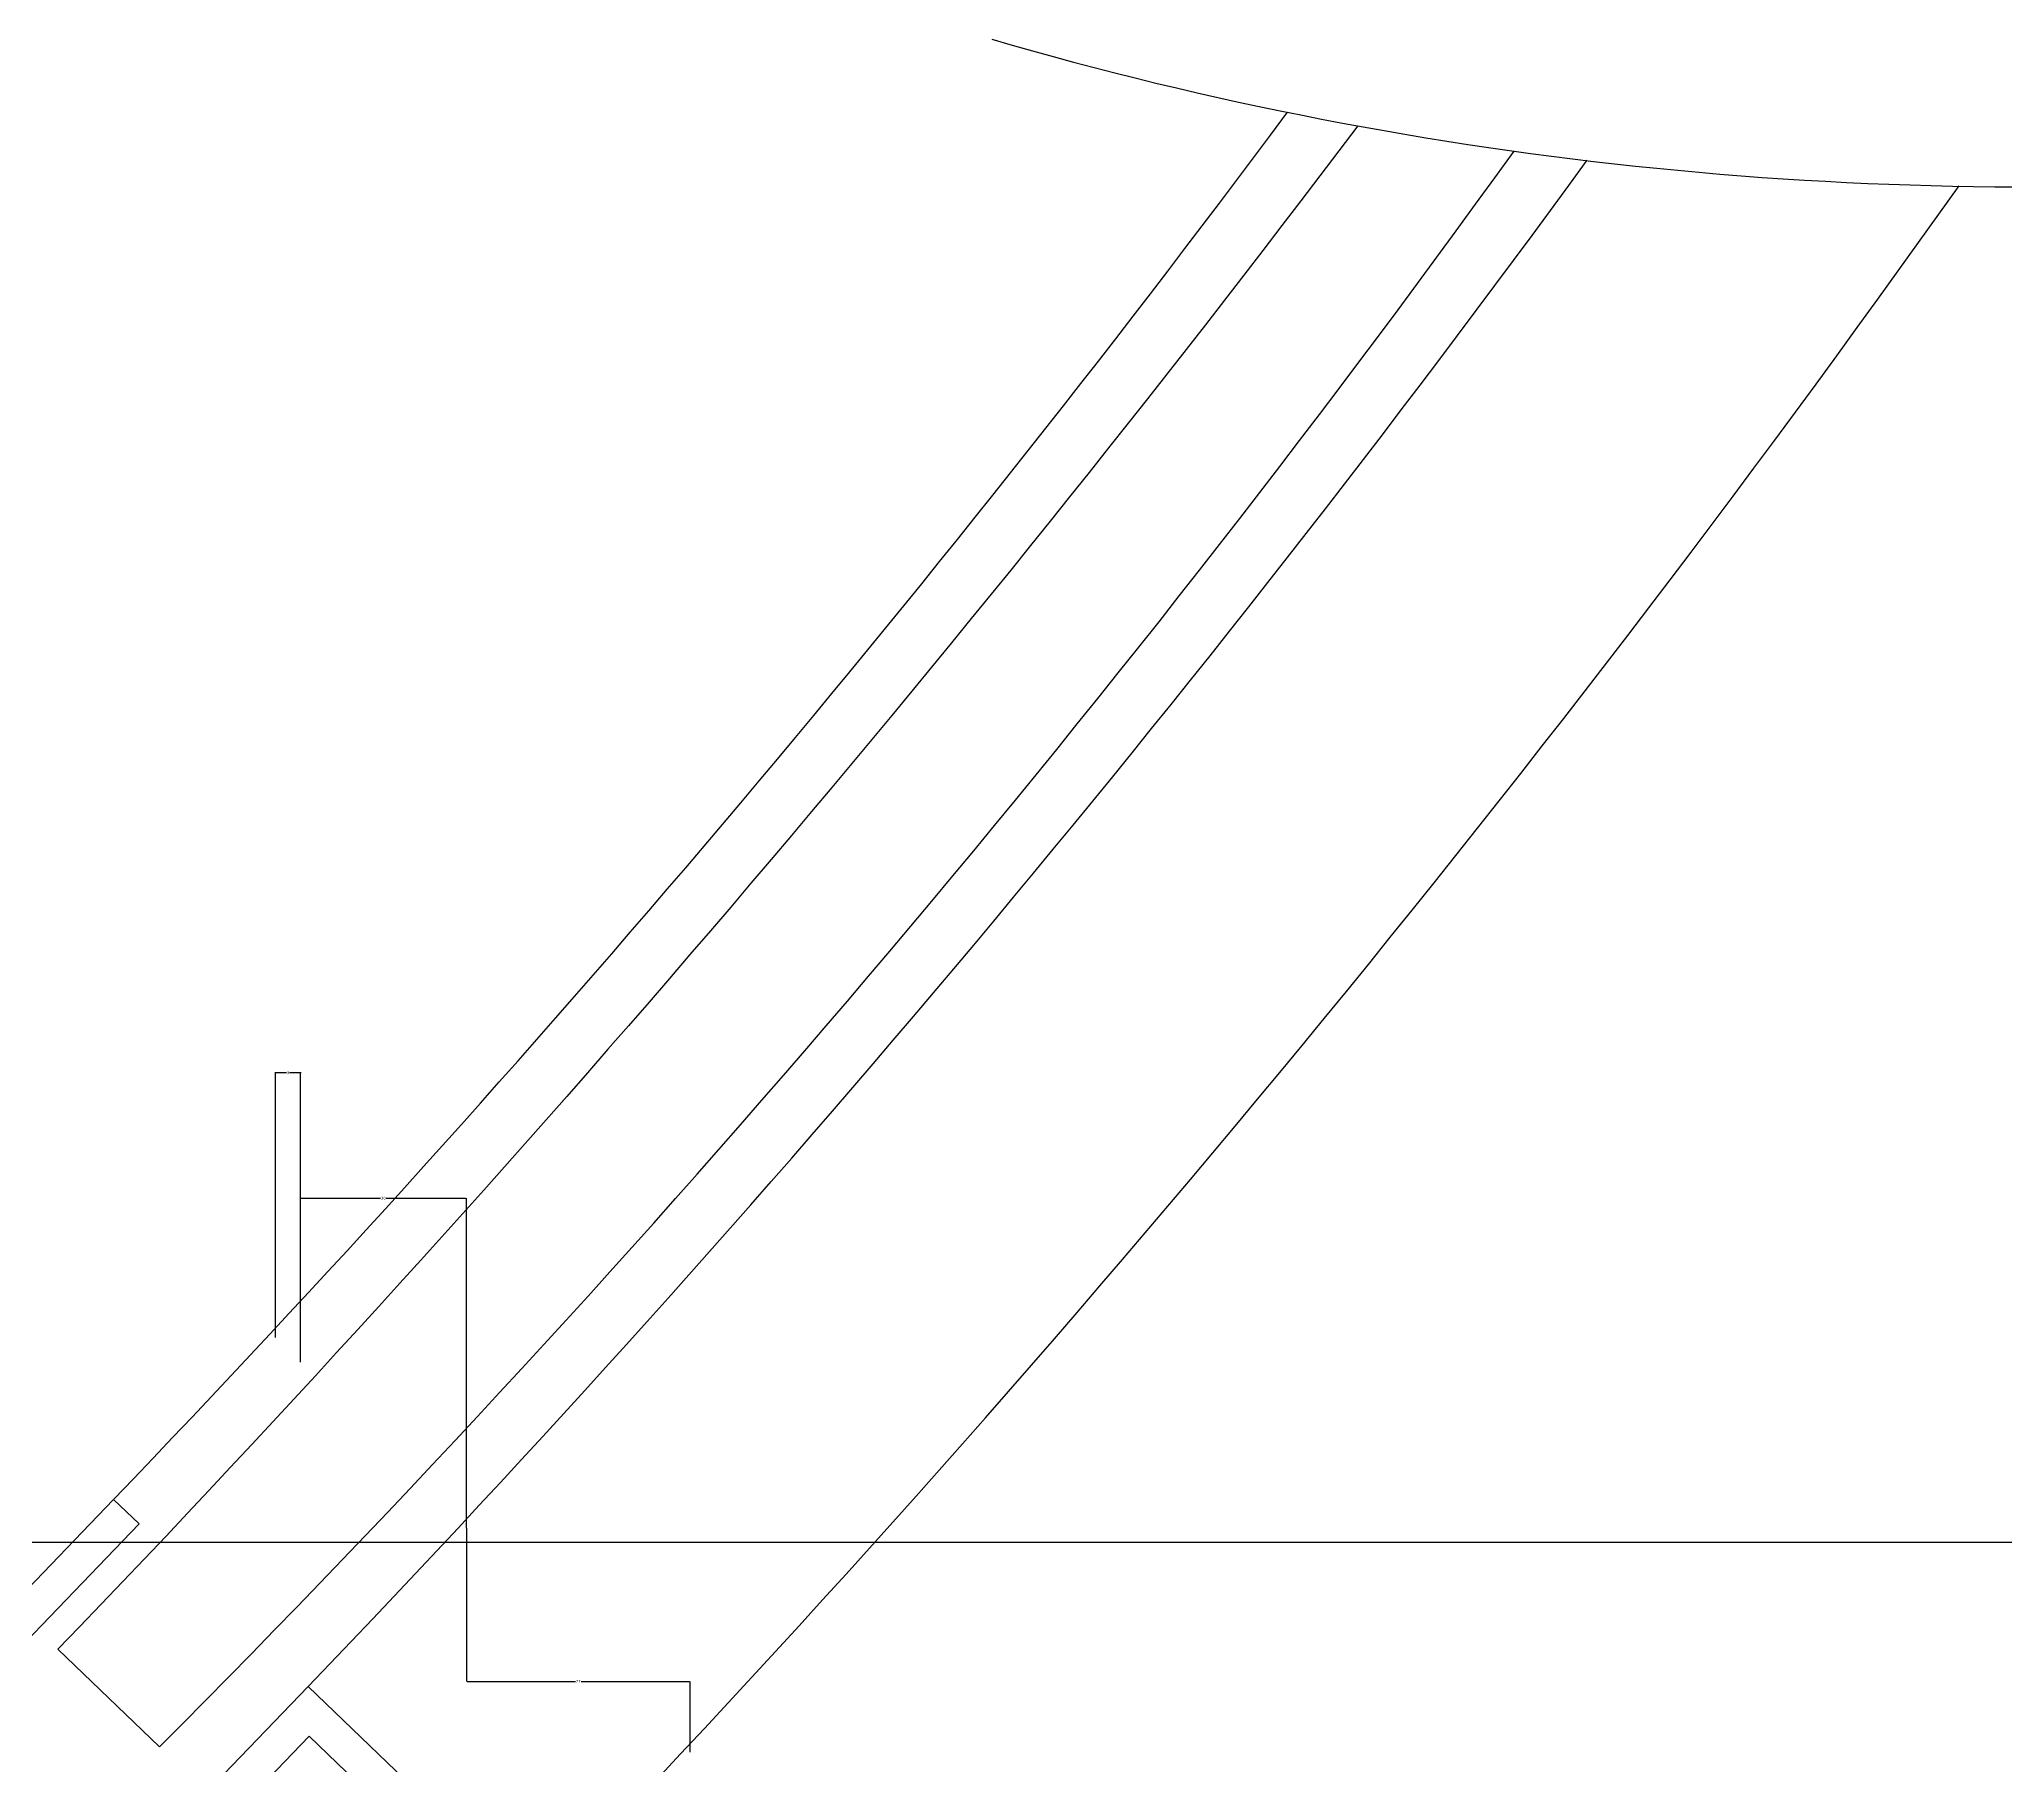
# Model space of a CAD drawing. Header units: metres. Extents: x -1 to 5294, y 0 to 7029.
# Drawn here: x 2911 to 3581, y 553 to 1141 of the extents above; entities that cross this region are included whole.
import ezdxf

# ---------------------------------------------------------------- set-up
doc = ezdxf.new("R2010")
doc.units = ezdxf.units.M
for name, color, linetype in [('3', 3, 'Continuous'), ('4', 4, 'Continuous'), ('7', 7, 'Continuous'), ('DIM', 3, 'Continuous')]:
    doc.layers.add(name, color=color, linetype=linetype)
doc.dimstyles.get("Standard").update_dxf_attribs({"dimtxt": 2.5, "dimasz": 2.5, "dimexe": 1.25, "dimexo": 0.625, "dimtad": 1, "dimcen": 2.5, "dimazin": 3, "dimtfac": 1, "dimtmove": 0, "dimatfit": 3})

# ---------------------------------------------------------------- blocks, each defined once
blk = doc.blocks.new('*D20')
for p, q in [((3056.14, 633.14), (3056.14, 580.96)), ((3056.39, 580.96), (3093.325, 580.96)), ((3095.325, 580.96), (3132.26, 580.96)), ((3132.51, 556.78), (3132.51, 580.96))]:
    blk.add_line(p, q)
at = {"layer": 'Defpoints'}
for p in [(3056.14, 633.14), (3056.14, 580.96), (3132.51, 556.78)]:
    blk.add_point(p, dxfattribs=at)
at = {"layer": 'DIM', "insert": (3094.325, 580.96), "char_height": 1, "attachment_point": 5}
blk.add_mtext('27', dxfattribs=at)
blk = doc.blocks.new('*D25')
for p, q in [((2999.57, 689.71), (2999.57, 745.63)), ((2999.82, 745.63), (3026.855, 745.63)), ((3028.855, 745.63), (3055.89, 745.63)), ((3056.14, 633.14), (3056.14, 745.63))]:
    blk.add_line(p, q)
at = {"layer": 'Defpoints'}
for p in [(2999.57, 745.63), (2999.57, 689.71), (3056.14, 633.14)]:
    blk.add_point(p, dxfattribs=at)
at = {"layer": 'DIM', "insert": (3027.855, 745.63), "char_height": 1, "attachment_point": 5}
blk.add_mtext('20', dxfattribs=at)
blk = doc.blocks.new('*D26')
for p, q in [((2994.83, 788.39), (2990.84, 788.39)), ((2991.09, 698.2), (2991.09, 788.39)), ((2999.82, 788.39), (2995.83, 788.39)), ((2999.57, 689.71), (2999.57, 788.39))]:
    blk.add_line(p, q)
at = {"layer": 'Defpoints'}
for p in [(2999.57, 788.39), (2991.09, 698.2), (2999.57, 689.71)]:
    blk.add_point(p, dxfattribs=at)
at = {"layer": 'DIM', "insert": (2995.33, 788.39), "char_height": 1, "attachment_point": 5}
blk.add_mtext('3', dxfattribs=at)

msp = doc.modelspace()

# ---------------------------------------------------------------- linework, layer by layer
at = {"layer": '3'}
msp.add_lwpolyline([(2941.07, 377.17), (3063.07, 504.03), (3002.52, 562.25), (2933.21, 490.17), (2866.89, 553.94), (2833.62, 519.35, 0.41), (2834.4, 479.75)], format="xyb", close=True, dxfattribs=at)
msp.add_arc((3588.24, 2354.66), 1264.34, 253.79, 274.75, dxfattribs=at)
at = {"layer": '4'}
msp.add_lwpolyline([(3360.09, 1111.08, -0.03), (2916.89, 591.88), (2951.49, 558.6, 0.04), (3413.37, 1102.47)], format="xyb", dxfattribs=at)
at = {"layer": '7'}
msp.add_lwpolyline([(2875.21, 562.59), (2944.53, 634.67), (2935.88, 642.99), (2866.56, 570.91)], close=True, dxfattribs=at)
msp.add_lwpolyline([(2941.4, 360.2), (3080.04, 504.36), (3002.19, 579.22), (2932.87, 507.14), (2866.56, 570.91), (2824.97, 527.66, 0.41), (2826.08, 471.11)], format="xyb", close=True, dxfattribs=at)
for radius, end in [(4898, 323.37), (4990, 323.92), (5098, 324.68)]:
    msp.add_arc((-594.54, 4038.07), radius, 316.12, end, dxfattribs=at)

# ---------------------------------------------------------------- dimensions: what is measured, and where the dimension line sits
at = {"layer": 'DIM'}
for base, p1, p2, text, picture, middle in [((2999.57, 788.39), (2999.57, 689.71), (2991.09, 698.2), '3', '*D26', (2995.33, 788.39)), ((2999.57, 745.63), (2999.57, 689.71), (3056.14, 633.14), '20', '*D25', (3027.855, 745.63)), ((3056.14, 580.96), (3056.14, 633.14), (3132.51, 556.78), '27', '*D20', (3094.325, 580.96))]:
    dim = msp.add_linear_dim(base=base, p1=p1, p2=p2, text=text, dimstyle='Standard', dxfattribs=at)
    dim.commit()
    dim.dimension.update_dxf_attribs({"geometry": picture, "text_midpoint": middle})

# ---------------------------------------------------------------- leaders
msp.add_leader([(2822.83, 628.45), (3780.94, 628.45)], dimstyle='Standard', dxfattribs=at)

doc.saveas('drawing.dxf')
